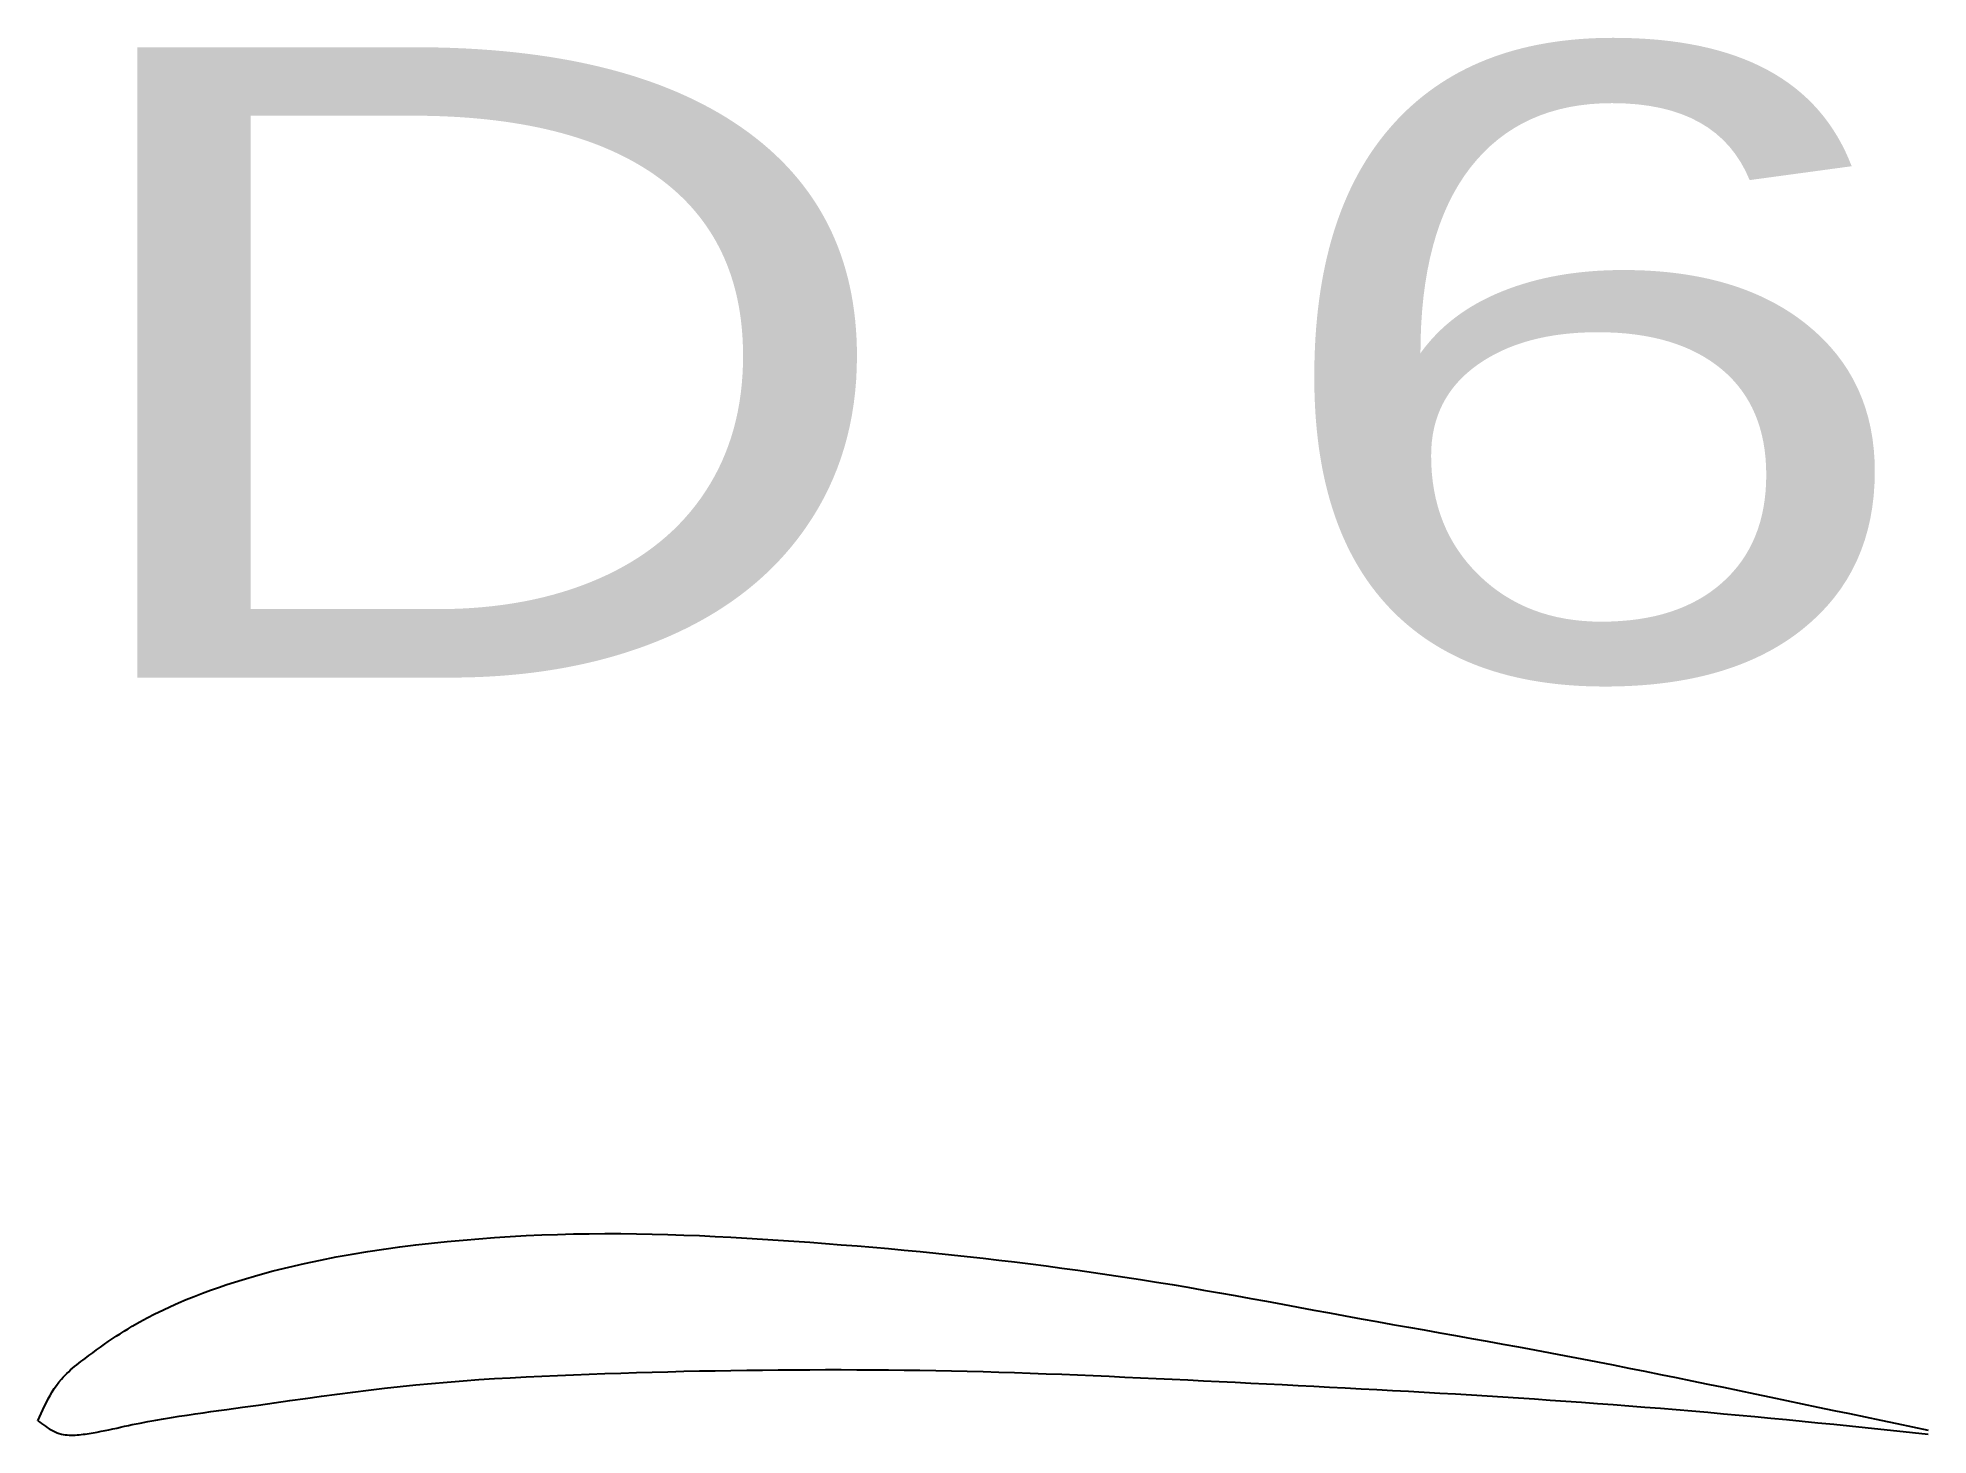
# Model space of a CAD drawing. Extents: x 0.7 to 12.7, y -0.1 to 8.7.
import ezdxf
from ezdxf.enums import TextEntityAlignment as Align

# ---------------------------------------------------------------- set-up
doc = ezdxf.new("R2010")
doc.units = 0
doc.layers.get('0').update_dxf_attribs({"linetype": 'CONTINUOUS'})

msp = doc.modelspace()

# ---------------------------------------------------------------- linework, layer by layer
at = {"color": 3, "linetype": 'CONTINUOUS'}
msp.add_lwpolyline([(0.672, -0.0396), (0.6825, -0.016), (0.6932, 0.0074), (0.704, 0.0308), (0.7151, 0.0539), (0.7264, 0.0768), (0.7382, 0.0994), (0.7505, 0.1216), (0.7633, 0.1433), (0.7768, 0.1645), (0.791, 0.1852), (0.806, 0.2052), (0.822, 0.2244), (0.8329, 0.2367), (0.8443, 0.2487), (0.856, 0.2604), (0.8681, 0.2718), (0.8804, 0.283), (0.893, 0.2939), (0.9058, 0.3047), (0.9188, 0.3153), (0.932, 0.3257), (0.9452, 0.3361), (0.9586, 0.3463), (0.972, 0.3564), (0.9963, 0.3747), (1.0208, 0.3928), (1.0453, 0.4107), (1.07, 0.4284), (1.0947, 0.4458), (1.1195, 0.463), (1.1445, 0.48), (1.1697, 0.4967), (1.195, 0.5131), (1.2204, 0.5292), (1.2461, 0.545), (1.272, 0.5604), (1.3192, 0.5876), (1.3671, 0.6136), (1.4156, 0.6387), (1.4646, 0.6628), (1.5142, 0.6859), (1.5642, 0.7081), (1.6147, 0.7294), (1.6655, 0.75), (1.7167, 0.7697), (1.7682, 0.7886), (1.82, 0.8069), (1.8719, 0.8244), (1.9696, 0.8555), (2.0679, 0.8845), (2.1666, 0.9113), (2.2659, 0.9362), (2.3655, 0.9592), (2.4656, 0.9805), (2.566, 1), (2.6668, 1.0181), (2.7678, 1.0346), (2.869, 1.0498), (2.9704, 1.0637), (3.0719, 1.0764), (3.1716, 1.0879), (3.2714, 1.0983), (3.3712, 1.1077), (3.4711, 1.1161), (3.5711, 1.1235), (3.6711, 1.13), (3.7712, 1.1354), (3.8713, 1.1399), (3.9714, 1.1435), (4.0716, 1.1461), (4.1717, 1.1477), (4.2719, 1.1484), (4.372, 1.1482), (4.4721, 1.1472), (4.5721, 1.1453), (4.6722, 1.1426), (4.7722, 1.1393), (4.8722, 1.1353), (4.9722, 1.1306), (5.0722, 1.1255), (5.1722, 1.1198), (5.2721, 1.1137), (5.372, 1.1072), (5.4719, 1.1004), (5.5721, 1.0933), (5.6722, 1.0859), (5.7724, 1.0781), (5.8725, 1.0701), (5.9725, 1.0617), (6.0726, 1.0529), (6.1725, 1.0438), (6.2725, 1.0343), (6.3724, 1.0245), (6.4723, 1.0142), (6.5721, 1.0035), (6.6719, 0.9924), (6.7722, 0.9808), (6.8725, 0.9688), (6.9727, 0.9563), (7.0728, 0.9433), (7.1729, 0.93), (7.273, 0.9162), (7.3729, 0.902), (7.4729, 0.8873), (7.5727, 0.8722), (7.6725, 0.8567), (7.7722, 0.8408), (7.8719, 0.8244), (7.9721, 0.8076), (8.0722, 0.7903), (8.1723, 0.7728), (8.2723, 0.755), (8.3723, 0.7369), (8.4723, 0.7187), (8.5722, 0.7003), (8.6721, 0.6819), (8.772, 0.6634), (8.872, 0.645), (8.9719, 0.6267), (9.0719, 0.6084), (9.1718, 0.5904), (9.2719, 0.5724), (9.3719, 0.5546), (9.4719, 0.5368), (9.572, 0.5191), (9.672, 0.5013), (9.7721, 0.4835), (9.8721, 0.4656), (9.9721, 0.4476), (10.072, 0.4294), (10.172, 0.411), (10.2718, 0.3924), (10.372, 0.3735), (10.4722, 0.3543), (10.5723, 0.3349), (10.6724, 0.3152), (10.7724, 0.2954), (10.8724, 0.2754), (10.9724, 0.2552), (11.0723, 0.2348), (11.1722, 0.2144), (11.2721, 0.1938), (11.372, 0.1732), (11.4718, 0.1524), (11.5719, 0.1316), (11.6719, 0.1108), (11.7719, 0.0898), (11.8719, 0.0689), (11.9719, 0.0479), (12.0719, 0.0269), (12.1719, 0.0059), (12.2719, -0.0152), (12.3719, -0.0363), (12.4719, -0.0574), (12.5718, -0.0785), (12.6718, -0.0996)], dxfattribs=at)
at = {"color": 1, "linetype": 'CONTINUOUS'}
msp.add_lwpolyline([(0.672, -0.0396), (0.6839, -0.0484), (0.6959, -0.0571), (0.708, -0.0656), (0.7201, -0.074), (0.7323, -0.082), (0.7446, -0.0897), (0.757, -0.0969), (0.7696, -0.1036), (0.7824, -0.1097), (0.7954, -0.1151), (0.8085, -0.1197), (0.822, -0.1236), (0.8339, -0.1262), (0.846, -0.1282), (0.8582, -0.1295), (0.8706, -0.1304), (0.8831, -0.1307), (0.8957, -0.1307), (0.9083, -0.1302), (0.9211, -0.1293), (0.9338, -0.1282), (0.9465, -0.1268), (0.9593, -0.1253), (0.972, -0.1236), (0.9977, -0.1197), (1.0232, -0.1155), (1.0485, -0.111), (1.0737, -0.1062), (1.0987, -0.1011), (1.1236, -0.0959), (1.1484, -0.0906), (1.1731, -0.0852), (1.1978, -0.0797), (1.2225, -0.0742), (1.2472, -0.0688), (1.272, -0.0636), (1.3212, -0.0535), (1.3707, -0.044), (1.4203, -0.035), (1.4702, -0.0265), (1.5201, -0.0183), (1.5702, -0.0105), (1.6204, -0.003), (1.6706, 0.0044), (1.7209, 0.0115), (1.7713, 0.0185), (1.8216, 0.0255), (1.8719, 0.0324), (1.9721, 0.0464), (2.0722, 0.0605), (2.1722, 0.0747), (2.2722, 0.0888), (2.3721, 0.1027), (2.472, 0.1164), (2.5718, 0.1297), (2.6717, 0.1427), (2.7717, 0.1551), (2.8717, 0.1669), (2.9718, 0.1781), (3.0719, 0.1884), (3.1716, 0.1979), (3.2713, 0.2066), (3.3711, 0.2145), (3.471, 0.2217), (3.571, 0.2282), (3.671, 0.2342), (3.7711, 0.2396), (3.8712, 0.2445), (3.9714, 0.249), (4.0715, 0.2531), (4.1717, 0.2569), (4.2719, 0.2604), (4.3719, 0.2637), (4.4719, 0.2668), (4.572, 0.2696), (4.672, 0.2722), (4.7719, 0.2745), (4.8719, 0.2766), (4.9719, 0.2785), (5.0719, 0.2802), (5.1719, 0.2816), (5.2719, 0.2828), (5.3719, 0.2837), (5.4719, 0.2844), (5.5719, 0.2849), (5.6719, 0.2851), (5.7719, 0.2851), (5.8719, 0.2848), (5.9719, 0.2842), (6.0719, 0.2834), (6.1719, 0.2823), (6.2719, 0.2809), (6.3719, 0.2792), (6.4719, 0.2773), (6.5719, 0.275), (6.6719, 0.2724), (6.7719, 0.2696), (6.872, 0.2664), (6.972, 0.263), (7.072, 0.2594), (7.172, 0.2555), (7.272, 0.2515), (7.372, 0.2473), (7.472, 0.2429), (7.572, 0.2384), (7.6719, 0.2338), (7.7719, 0.2292), (7.8719, 0.2244), (7.9719, 0.2197), (8.0719, 0.2149), (8.1719, 0.2101), (8.2719, 0.2052), (8.3719, 0.2003), (8.4719, 0.1954), (8.5719, 0.1904), (8.6719, 0.1853), (8.7719, 0.1802), (8.8719, 0.175), (8.9719, 0.1698), (9.0719, 0.1644), (9.1719, 0.1591), (9.2719, 0.1536), (9.3719, 0.148), (9.472, 0.1424), (9.572, 0.1366), (9.672, 0.1307), (9.772, 0.1247), (9.872, 0.1186), (9.972, 0.1123), (10.0719, 0.1058), (10.1719, 0.0992), (10.2718, 0.0924), (10.3719, 0.0855), (10.472, 0.0783), (10.572, 0.071), (10.6721, 0.0635), (10.7721, 0.0558), (10.8721, 0.0479), (10.9721, 0.0398), (11.0721, 0.0315), (11.1721, 0.0231), (11.272, 0.0144), (11.3719, 0.0055), (11.4718, -0.0036), (11.5719, -0.0128), (11.6719, -0.0223), (11.772, -0.032), (11.872, -0.0418), (11.972, -0.0517), (12.072, -0.0617), (12.172, -0.0719), (12.272, -0.0821), (12.3719, -0.0924), (12.4719, -0.1028), (12.5719, -0.1132), (12.6718, -0.1236)], dxfattribs=at)

# ---------------------------------------------------------------- texts
at = {"color": 7}
msp.add_text('D 6', height=4, dxfattribs=at).set_placement((0.672, 4.6764), (12.6718, 4.6764), align=Align.FIT)

doc.saveas('drawing.dxf')
